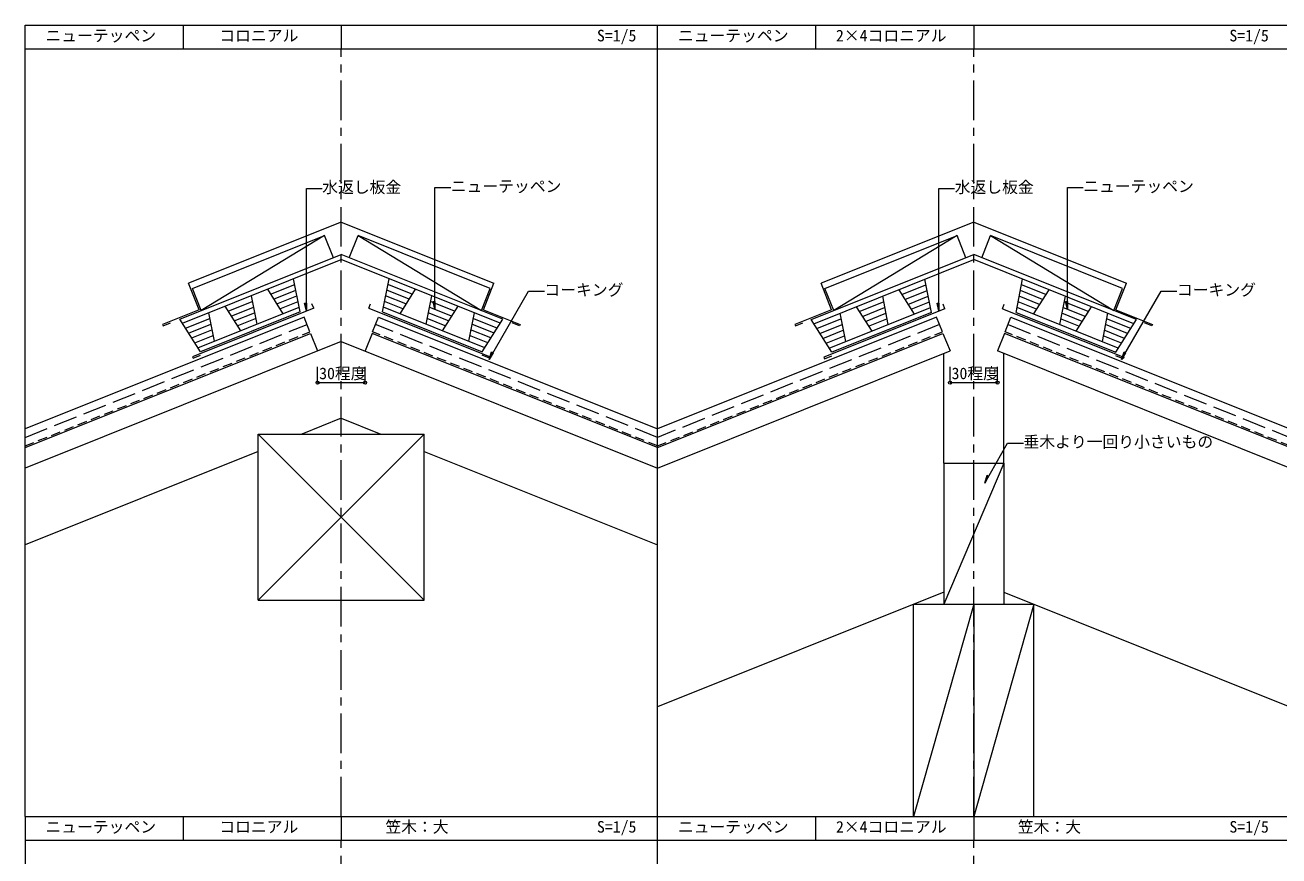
# Model space of a CAD drawing. Units: millimetres, scale not verified. Extents: x -28050 to 27950, y -10000 to 10000.
# Drawn here: x -28050 to -12190, y -500 to 10000 of the extents above; entities that cross this region are included whole.
import ezdxf
from ezdxf.enums import TextEntityAlignment as Align

# ---------------------------------------------------------------- set-up
doc = ezdxf.new("R2010")
doc.units = ezdxf.units.MM
doc.header["$LTSCALE"] = 100
for name, pattern in [('CHAIN1', [8, 5, -1, 1, -1]), ('DASHED1', [1.8, 1.2, -0.6]), ('DASHED3', [4, 3, -1])]:
    doc.linetypes.add(name, pattern=pattern)
for name, color, linetype, lineweight in [('0-0', 4, 'CHAIN1', 18), ('0-1', 4, 'Continuous', 18), ('0-2', 7, 'DASHED1', 18), ('0-3', 2, 'Continuous', 18), ('0-4', 3, 'Continuous', 18), ('0-5', 7, 'Continuous', 18), ('1-5', 7, 'Continuous', 18), ('1-A', 7, 'Continuous', 18)]:
    doc.layers.add(name, color=color, linetype=linetype, lineweight=lineweight)
doc.styles.add('ＭＳ ゴシック', font='')
doc.styles.get('ＭＳ ゴシック').set_extended_font_data('MS Gothic')

msp = doc.modelspace()

# ---------------------------------------------------------------- linework, layer by layer
at = {"layer": '0-0'}
for p, q in [((-24050.3, 0), (-24050.3, 9700)), ((-16050.3, 0), (-16050.3, 9700)), ((-24050.3, -10000), (-24050.3, -300)), ((-16050.3, -10000), (-16050.3, -300))]:
    msp.add_line(p, q, dxfattribs=at)
at = {"layer": '0-1'}
for p, q in [((-25933.2, 6670.4), (-24262, 7338.9)), ((-24262, 7338.9), (-25821.8, 6391.8)), ((-24150.5, 7060.3), (-24262, 7338.9)), ((-23950, 7060.3), (-23838.6, 7338.9)), ((-22167.3, 6670.4), (-23838.6, 7338.9)), ((-23838.6, 7338.9), (-22278.7, 6391.8)), ((-17933.2, 6670.4), (-16262, 7338.9)), ((-16262, 7338.9), (-17821.8, 6391.8)), ((-16150.5, 7060.3), (-16262, 7338.9)), ((-15950, 7060.3), (-15838.6, 7338.9)), ((-14167.3, 6670.4), (-15838.6, 7338.9)), ((-15838.6, 7338.9), (-14278.7, 6391.8)), ((-25821.8, 6391.8), (-25933.2, 6670.4)), ((-22278.7, 6391.8), (-22167.3, 6670.4)), ((-17821.8, 6391.8), (-17933.2, 6670.4)), ((-14278.7, 6391.8), (-14167.3, 6670.4)), ((-28050.3, 4659.7), (-24439.4, 6104.1)), ((-24439.4, 6104.1), (-24350.3, 5881.2)), ((-23661.1, 6104.1), (-23750.3, 5881.2)), ((-20050.3, 4659.7), (-23661.1, 6104.1)), ((-20050.3, 4659.7), (-16439.4, 6104.1)), ((-20050.3, 4659.7), (-16439.4, 6104.1)), ((-16439.4, 6104.1), (-16350.3, 5881.2)), ((-16439.4, 6104.1), (-16350.3, 5881.2)), ((-15661.1, 6104.1), (-15750.3, 5881.2)), ((-12050.3, 4659.7), (-15661.1, 6104.1)), ((-24050.3, 6001.2), (-28050.3, 4401.2)), ((-24050.3, 6001.2), (-20050.3, 4401.2)), ((-20050.3, 4401.2), (-16350.3, 5881.2)), ((-20050.3, 4401.2), (-16350.3, 5881.2)), ((-12050.3, 4401.2), (-15750.3, 5881.2)), ((-16430.3, 4461.5), (-16430.3, 5849.2)), ((-16430.3, 4461.5), (-16430.3, 5849.2)), ((-15670.3, 4461.5), (-15670.3, 5849.2)), ((-24050.3, 5031.9), (-24550.3, 4831.9)), ((-24050.3, 5031.9), (-23550.3, 4831.9)), ((-23000.3, 4831.9), (-25100.3, 2731.9)), ((-23000.3, 2731.9), (-25100.3, 4831.9)), ((-23000.3, 2731.9), (-23000.3, 4831.9)), ((-25100.3, 4611.9), (-28050.3, 3431.9)), ((-23000.3, 4611.9), (-20050.3, 3431.9)), ((-16430.3, 4461.5), (-16430.3, 2681.5)), ((-15670.3, 4461.5), (-16430.3, 2681.5)), ((-25100.3, 2731.9), (-23000.3, 2731.9)), ((-16430.3, 2833.5), (-20050.3, 1385.5)), ((-15670.3, 2833.5), (-12050.3, 1385.5)), ((-16810.3, 2681.5), (-15290.3, 2681.5)), ((-16810.3, 0), (-16810.3, 2681.5)), ((-16050.3, 2681.5), (-16810.3, 0)), ((-16050.3, 2681.5), (-16050.3, 0)), ((-15290.3, 2681.5), (-16050.3, 0)), ((-15290.3, 0), (-15290.3, 2681.5))]:
    msp.add_line(p, q, dxfattribs=at)
for points in [[(-25100.3, 2731.9), (-25100.3, 4831.9), (-23000.3, 4831.9)], [(-16430.3, 4461.5), (-15670.3, 4461.5), (-15670.3, 2681.5)]]:
    msp.add_lwpolyline(points, dxfattribs=at)
at = {"layer": '0-2'}
for p, q in [((-28050.3, 4681.3), (-24446.8, 6122.6)), ((-20050.3, 4681.3), (-23653.7, 6122.6)), ((-20050.3, 4681.3), (-16446.8, 6122.6)), ((-20050.3, 4681.3), (-16446.8, 6122.6)), ((-12050.3, 4681.3), (-15653.7, 6122.6))]:
    msp.add_line(p, q, dxfattribs=at)
at = {"layer": '0-3'}
for p, q in [((-24521.1, 6308.3), (-28050.3, 4896.7)), ((-24446.8, 6122.6), (-24521.1, 6308.3)), ((-23653.7, 6122.6), (-23579.4, 6308.3)), ((-23579.4, 6308.3), (-20050.3, 4896.7)), ((-16521.1, 6308.3), (-20050.3, 4896.7)), ((-16446.8, 6122.6), (-16521.1, 6308.3)), ((-15653.7, 6122.6), (-15579.4, 6308.3)), ((-15579.4, 6308.3), (-12050.3, 4896.7))]:
    msp.add_line(p, q, dxfattribs=at)
at = {"layer": '0-3', "color": 4, "linetype": 'DASHED3'}
for p, q in [((-28050.3, 4789), (-24484, 6215.5)), ((-20050.3, 4789), (-23616.6, 6215.5)), ((-16484, 6215.5), (-20050.3, 4789)), ((-15616.6, 6215.5), (-12050.3, 4789))]:
    msp.add_line(p, q, dxfattribs=at)
at = {"layer": '0-4'}
for p, q in [((-28050.3, 0), (-28050.3, 10000)), ((-28050.3, 10000), (-20050.3, 10000)), ((-26050.3, 10000), (-26050.3, 9700)), ((-24050.3, 10000), (-24050.3, 9700)), ((-20050.3, 0), (-20050.3, 10000)), ((-20050.3, 10000), (-12050.3, 10000)), ((-18050.3, 10000), (-18050.3, 9700)), ((-16050.3, 10000), (-16050.3, 9700)), ((-28050.3, 9700), (-20050.3, 9700)), ((-20050.3, 9700), (-12050.3, 9700)), ((-24050.3, 7509.7), (-25981.5, 6737.2)), ((-24050.3, 7509.7), (-22119, 6737.2)), ((-16050.3, 7509.7), (-17981.5, 6737.2)), ((-16050.3, 7509.7), (-14119, 6737.2)), ((-25847.8, 6403), (-25981.5, 6737.2)), ((-22252.7, 6403), (-22119, 6737.2)), ((-17847.8, 6403), (-17981.5, 6737.2)), ((-14252.7, 6403), (-14119, 6737.2)), ((-25847.8, 6403), (-26312, 6217.3)), ((-24399.4, 6421.6), (-25932.2, 5808.5)), ((-24399.4, 6421.6), (-24421.7, 6477.4)), ((-23701.2, 6421.6), (-23678.9, 6477.4)), ((-23701.2, 6421.6), (-22168.3, 5808.5)), ((-22252.7, 6403), (-21788.5, 6217.3)), ((-16414.2, 6415.7), (-17947.1, 5802.6)), ((-16414.2, 6415.7), (-16436.5, 6471.4)), ((-15686.3, 6415.7), (-15664, 6471.4)), ((-15686.3, 6415.7), (-14153.4, 5802.6)), ((-26312, 6217.3), (-26304.6, 6198.7)), ((-26304.6, 6198.7), (-26211.8, 6235.9)), ((-21795.9, 6198.7), (-21888.8, 6235.9)), ((-21788.5, 6217.3), (-21795.9, 6198.7)), ((-25932.2, 5808.5), (-25924.8, 5789.9)), ((-25924.8, 5789.9), (-25832, 5827.1)), ((-22175.7, 5789.9), (-22268.5, 5827.1)), ((-22168.3, 5808.5), (-22175.7, 5789.9)), ((-17947.1, 5802.6), (-17939.7, 5784)), ((-17939.7, 5784), (-17846.8, 5821.1)), ((-14160.8, 5784), (-14253.7, 5821.1)), ((-14153.4, 5802.6), (-14160.8, 5784)), ((-28050.3, 0), (-20050.3, 0)), ((-28050.3, 0), (-20050.3, 0)), ((-28050.3, 0), (-28050.3, -10000)), ((-26050.3, 0), (-26050.3, -300)), ((-24050.3, 0), (-24050.3, -300)), ((-20050.3, 0), (-12050.3, 0)), ((-20050.3, -10000), (-20050.3, 0)), ((-20050.3, 0), (-12050.3, 0)), ((-18050.3, 0), (-18050.3, -300)), ((-16050.3, 0), (-16050.3, -300)), ((-28050.3, -300), (-20050.3, -300)), ((-20050.3, -300), (-12050.3, -300))]:
    msp.add_line(p, q, dxfattribs=at)
for points in [[(-17847.8, 6403), (-18312, 6217.3), (-18304.6, 6198.7), (-18211.8, 6235.9)], [(-14252.7, 6403), (-13788.5, 6217.3), (-13795.9, 6198.7), (-13888.8, 6235.9)]]:
    msp.add_lwpolyline(points, dxfattribs=at)
at = {"layer": '0-5'}
for p, q in [((-26092.9, 6283.4), (-24050.3, 7100.5)), ((-26060.2, 6231.8), (-24050.3, 7035.8)), ((-22007.6, 6283.4), (-24050.3, 7100.5)), ((-22040.3, 6231.8), (-24050.3, 7035.8)), ((-18107.8, 6277.5), (-16050.3, 7100.5)), ((-18075.1, 6225.9), (-16050.3, 7035.8)), ((-13992.8, 6277.5), (-16050.3, 7100.5)), ((-14025.4, 6225.9), (-16050.3, 7035.8)), ((-24985.1, 6661.9), (-24789, 6352.6)), ((-24945.9, 6600), (-24639.7, 6722.5)), ((-24570.7, 6375.3), (-24653.9, 6794.4)), ((-23529.9, 6375.3), (-23446.6, 6794.4)), ((-23154.7, 6600), (-23460.9, 6722.5)), ((-23115.5, 6661.9), (-23311.5, 6352.6)), ((-16960.7, 6594.1), (-16654.5, 6716.6)), ((-16585.5, 6369.4), (-16668.8, 6788.4)), ((-15515, 6369.4), (-15431.7, 6788.4)), ((-15139.8, 6594.1), (-15446, 6716.6)), ((-25483.4, 6385), (-25177.3, 6507.5)), ((-25191.5, 6579.3), (-25120.2, 6220.1)), ((-24906.7, 6538.2), (-24625.4, 6650.7)), ((-24867.4, 6476.3), (-24611.1, 6578.9)), ((-24828.2, 6414.5), (-24596.8, 6507)), ((-23272.3, 6414.5), (-23503.7, 6507)), ((-23233.1, 6476.3), (-23489.4, 6578.9)), ((-23193.9, 6538.2), (-23475.1, 6650.7)), ((-22909, 6579.3), (-22980.4, 6220.1)), ((-22617.1, 6385), (-22923.3, 6507.5)), ((-17206.4, 6573.4), (-17135, 6214.2)), ((-16999.9, 6656), (-16803.9, 6346.6)), ((-16921.5, 6532.2), (-16640.2, 6644.7)), ((-16882.3, 6470.4), (-16626, 6572.9)), ((-15218.2, 6470.4), (-15474.6, 6572.9)), ((-15179, 6532.2), (-15460.3, 6644.7)), ((-15100.6, 6656), (-15296.6, 6346.6)), ((-14894.1, 6573.4), (-14965.5, 6214.2)), ((-25864.2, 5922.5), (-24582.6, 6435.2)), ((-24570.7, 6375.3), (-25831.5, 5871)), ((-25729.1, 6364.3), (-25657.7, 6005.1)), ((-25522.6, 6446.9), (-25326.6, 6137.6)), ((-25444.2, 6323.1), (-25163, 6435.7)), ((-25405, 6261.3), (-25148.7, 6363.8)), ((-23529.9, 6375.3), (-22269, 5871)), ((-22236.3, 5922.5), (-23518, 6435.2)), ((-22695.5, 6261.3), (-22951.8, 6363.8)), ((-22656.3, 6323.1), (-22937.5, 6435.7)), ((-22577.9, 6446.9), (-22773.9, 6137.6)), ((-22371.4, 6364.3), (-22442.8, 6005.1)), ((-17879.1, 5916.6), (-16597.4, 6429.2)), ((-16585.5, 6369.4), (-17846.4, 5865)), ((-17744, 6358.3), (-17672.6, 5999.2)), ((-17537.5, 6440.9), (-17341.5, 6131.6)), ((-17498.3, 6379.1), (-17192.1, 6501.5)), ((-17459.1, 6317.2), (-17177.8, 6429.7)), ((-17419.9, 6255.3), (-17163.6, 6357.9)), ((-16843.1, 6408.5), (-16611.7, 6501.1)), ((-15515, 6369.4), (-14254.1, 5865)), ((-14221.5, 5916.6), (-15503.1, 6429.2)), ((-15257.4, 6408.5), (-15488.8, 6501.1)), ((-14680.6, 6255.3), (-14937, 6357.9)), ((-14641.4, 6317.2), (-14922.7, 6429.7)), ((-14602.2, 6379.1), (-14908.4, 6501.5)), ((-14563, 6440.9), (-14759, 6131.6)), ((-14356.5, 6358.3), (-14427.9, 5999.2)), ((-25831.5, 5871), (-26092.9, 6283.4)), ((-26021, 6170), (-25714.8, 6292.5)), ((-25981.8, 6108.1), (-25700.6, 6220.6)), ((-25365.8, 6199.4), (-25134.4, 6292)), ((-22734.7, 6199.4), (-22966.1, 6292)), ((-22118.7, 6108.1), (-22400, 6220.6)), ((-22079.5, 6170), (-22385.7, 6292.5)), ((-22269, 5871), (-22007.6, 6283.4)), ((-17846.4, 5865), (-18107.8, 6277.5)), ((-18035.9, 6164), (-17729.7, 6286.5)), ((-17996.7, 6102.2), (-17715.4, 6214.7)), ((-17380.7, 6193.5), (-17149.3, 6286)), ((-14719.8, 6193.5), (-14951.2, 6286)), ((-14103.8, 6102.2), (-14385.1, 6214.7)), ((-14064.6, 6164), (-14370.8, 6286.5)), ((-14254.1, 5865), (-13992.8, 6277.5)), ((-25942.6, 6046.2), (-25686.3, 6148.8)), ((-25903.4, 5984.4), (-25672, 6076.9)), ((-22197.1, 5984.4), (-22428.5, 6076.9)), ((-22157.9, 6046.2), (-22414.2, 6148.8)), ((-17957.5, 6040.3), (-17701.1, 6142.8)), ((-17918.3, 5978.4), (-17686.9, 6071)), ((-14182.2, 5978.4), (-14413.6, 6071)), ((-14143, 6040.3), (-14399.4, 6142.8))]:
    msp.add_line(p, q, dxfattribs=at)
at = {"layer": '1-5'}
for points in [[(-24491.7, 6384.7), (-24491.7, 7934.5), (-24291.7, 7934.5)], [(-22866.2, 6407.1), (-22866.2, 7946.1), (-22666.2, 7946.1)], [(-16491.7, 6384.7), (-16491.7, 7934.5), (-16291.7, 7934.5)], [(-14866.2, 6407.1), (-14866.2, 7946.1), (-14666.2, 7946.1)], [(-22180, 5772.2), (-21680.8, 6636.8), (-21480.8, 6636.8)], [(-14180, 5772.2), (-13680.8, 6636.8), (-13480.8, 6636.8)], [(-15912, 4212.8), (-15621.4, 4716.2), (-15421.4, 4716.2)]]:
    msp.add_lwpolyline(points, dxfattribs=at)
for points in [[(-22866.2, 6407.1), (-22888.3, 6507.1), (-22866.2, 6507.1)], [(-14866.2, 6407.1), (-14888.3, 6507.1), (-14866.2, 6507.1)], [(-24491.7, 6384.7), (-24513.8, 6484.7), (-24491.7, 6484.7)], [(-16491.7, 6384.7), (-16513.8, 6484.7), (-16491.7, 6484.7)], [(-22180, 5772.2), (-22149.2, 5869.9), (-22130, 5858.8)], [(-14180, 5772.2), (-14149.2, 5869.9), (-14130, 5858.8)], [(-15912, 4212.8), (-15881.2, 4310.5), (-15862, 4299.5)]]:
    msp.add_lwpolyline(points, close=True, dxfattribs=at)
for points in [[(-22866.2, 6407.1), (-22888.3, 6507.1), (-22866.2, 6507.1)], [(-14866.2, 6407.1), (-14888.3, 6507.1), (-14866.2, 6507.1)], [(-24491.7, 6384.7), (-24513.8, 6484.7), (-24491.7, 6484.7)], [(-16491.7, 6384.7), (-16513.8, 6484.7), (-16491.7, 6484.7)], [(-22180, 5772.2), (-22149.2, 5869.9), (-22130, 5858.8)], [(-14180, 5772.2), (-14149.2, 5869.9), (-14130, 5858.8)], [(-15912, 4212.8), (-15881.2, 4310.5), (-15862, 4299.5)]]:
    msp.add_solid(points, dxfattribs=at)
at = {"layer": '1-A'}
for p, q in [((-24350.3, 5481.2), (-24350.3, 5681.2)), ((-23750.3, 5481.2), (-23750.3, 5681.2)), ((-16350.3, 5481.2), (-16350.3, 5681.2)), ((-15750.3, 5481.2), (-15750.3, 5681.2)), ((-24350.3, 5481.2), (-23750.3, 5481.2)), ((-16350.3, 5481.2), (-15750.3, 5481.2))]:
    msp.add_line(p, q, dxfattribs=at)
at = {"layer": '1-A', "color": 5}
for centre in [(-24350.3, 5481.2), (-24350.3, 5481.2), (-23750.3, 5481.2), (-23750.3, 5481.2), (-16350.3, 5481.2), (-16350.3, 5481.2), (-15750.3, 5481.2), (-15750.3, 5481.2)]:
    msp.add_circle(centre, 20, dxfattribs=at)

# ---------------------------------------------------------------- texts
at = {"layer": '0-1', "color": 7, "style": 'ＭＳ ゴシック'}
for s, p in [('ニューテッペン', (-27792.9, 9750)), ('コロニアル', (-25592.9, 9750)), ('S=1/5', (-20816.4, 9750)), ('ニューテッペン', (-19792.9, 9750)), ('2×4コロニアル', (-17792.9, 9750)), ('S=1/5', (-12816.4, 9750)), ('ニューテッペン', (-27792.9, -250)), ('コロニアル', (-25592.9, -250)), ('笠木：大', (-23492.9, -250)), ('S=1/5', (-20816.4, -250)), ('ニューテッペン', (-19792.9, -250)), ('2×4コロニアル', (-17792.9, -250)), ('笠木：大', (-15492.9, -250)), ('S=1/5', (-12816.4, -250))]:
    msp.add_text(s, height=146.6, dxfattribs=at).set_placement(p, align=Align.BOTTOM_LEFT)
at = {"layer": '1-5', "style": 'ＭＳ ゴシック'}
for s, p in [('水返し板金', (-24291.7, 7834.5)), ('ニューテッペン', (-22666.2, 7846.1)), ('水返し板金', (-16291.7, 7834.5)), ('ニューテッペン', (-14666.2, 7846.1)), ('コーキング', (-21480.8, 6536.8)), ('コーキング', (-13480.8, 6536.8)), ('垂木より一回り小さいもの', (-15421.4, 4616.2))]:
    msp.add_text(s, height=146.6, dxfattribs=at).set_placement(p, align=Align.BOTTOM_LEFT)
at = {"layer": '1-A', "style": 'ＭＳ ゴシック'}
for p in [(-24330.3, 5481.2), (-16330.3, 5481.2)]:
    msp.add_text('30程度', height=146.6, dxfattribs=at).set_placement(p, align=Align.BOTTOM_LEFT)

doc.saveas('drawing.dxf')
